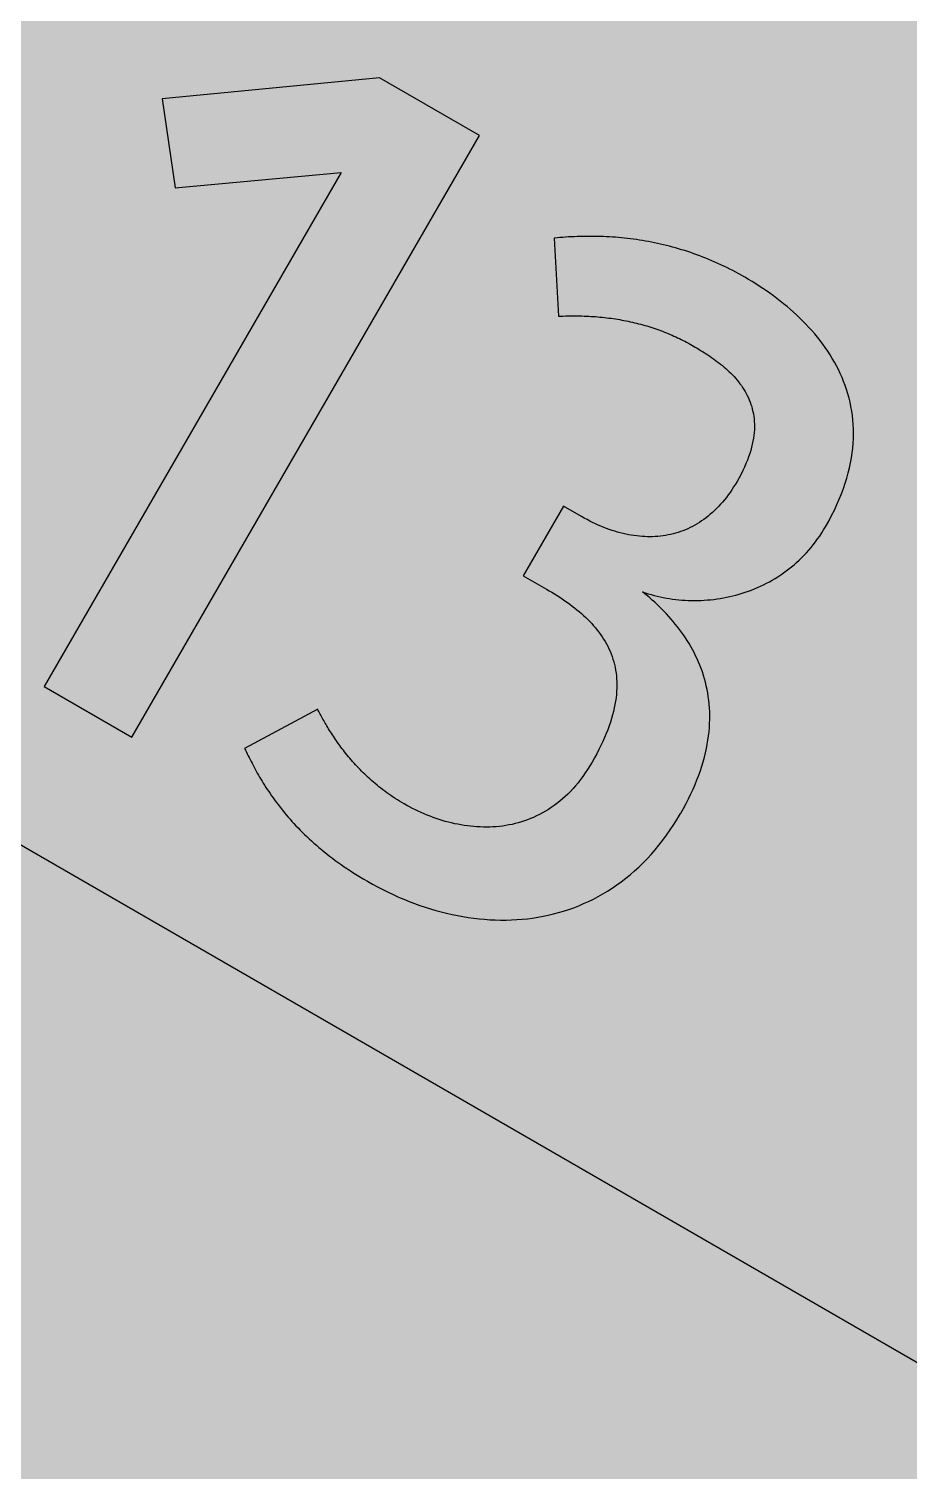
# Model space of a CAD drawing. Header units: millimetres. Extents: x 0 to 297, y 0 to 261.
# Drawn here: x 116.7 to 163.6, y 76.9 to 153.8 of the extents above; entities that cross this region are included whole.
import ezdxf

# ---------------------------------------------------------------- set-up
doc = ezdxf.new("R2010")
doc.units = ezdxf.units.MM

msp = doc.modelspace()

# ---------------------------------------------------------------- hatches: boundary and pattern name
for color, points in [(254, [(14.1633, 0.0526), (13.9878, 0.0533), (13.8125, 0.0559), (13.6373, 0.061), (13.462, 0.0686), (13.2893, 0.0787), (13.114, 0.0914), (12.9413, 0.1041), (12.7686, 0.1194), (12.5959, 0.1397), (12.4231, 0.16), (12.2504, 0.1803), (12.0777, 0.2057), (11.9075, 0.2337), (11.7373, 0.2616), (11.5672, 0.2921), (11.397, 0.3251), (11.2268, 0.3607), (11.0592, 0.3962), (10.8915, 0.4369), (10.7239, 0.4775), (10.5562, 0.5207), (10.3886, 0.5664), (10.2235, 0.6121), (10.0584, 0.6604), (9.8933, 0.7137), (9.7307, 0.7645), (9.5682, 0.8204), (9.4056, 0.8788), (9.2431, 0.9373), (9.083, 0.9982), (8.923, 1.0617), (8.763, 1.1252), (8.6055, 1.1938), (8.4455, 1.2624), (8.2906, 1.331), (8.1331, 1.4046), (7.9781, 1.4783), (7.8232, 1.5545), (7.6708, 1.6332), (7.5184, 1.7145), (7.366, 1.7958), (7.2161, 1.8796), (7.0663, 1.966), (6.919, 2.0549), (6.7716, 2.1438), (6.6243, 2.2352), (6.4795, 2.3266), (6.3348, 2.4232), (6.19, 2.5197), (6.0477, 2.6187), (5.908, 2.7178), (5.7683, 2.8219), (5.6286, 2.9261), (5.4915, 3.0302), (5.3543, 3.1394), (5.2197, 3.2487), (5.0851, 3.3579), (4.953, 3.4722), (4.8209, 3.5865), (4.6914, 3.7033), (4.5644, 3.8202), (4.4348, 3.9395), (4.3104, 4.0615), (4.1859, 4.1859), (4.0615, 4.3104), (3.9395, 4.4374), (3.8202, 4.5644), (3.7033, 4.6914), (3.5865, 4.8235), (3.4722, 4.953), (3.3579, 5.0876), (3.2487, 5.2197), (3.1369, 5.3543), (3.0302, 5.4915), (2.9235, 5.6286), (2.8194, 5.7683), (2.7178, 5.908), (2.6187, 6.0503), (2.5197, 6.19), (2.4232, 6.3348), (2.3266, 6.4795), (2.2352, 6.6243), (2.1438, 6.7716), (2.0523, 6.919), (1.966, 7.0663), (1.8796, 7.2161), (1.7958, 7.366), (1.7145, 7.5184), (1.6332, 7.6708), (1.5545, 7.8232), (1.4783, 7.9781), (1.4046, 8.1331), (1.331, 8.2906), (1.2598, 8.4455), (1.1913, 8.6055), (1.1252, 8.763), (1.0592, 8.923), (0.9982, 9.083), (0.9373, 9.2431), (0.8763, 9.4056), (0.8204, 9.5682), (0.7645, 9.7307), (0.7112, 9.8933), (0.6604, 10.0584), (0.6121, 10.2235), (0.5639, 10.3911), (0.5207, 10.5562), (0.4775, 10.7239), (0.4343, 10.8915), (0.3962, 11.0592), (0.3607, 11.2268), (0.3251, 11.397), (0.2921, 11.5672), (0.2616, 11.7373), (0.2311, 11.9075), (0.2057, 12.0802), (0.1803, 12.2504), (0.1575, 12.4231), (0.1372, 12.5959), (0.1194, 12.7686), (0.1041, 12.9413), (0.0889, 13.114), (0.0787, 13.2893), (0.0686, 13.462), (0.061, 13.6373), (0.0559, 13.8125), (0.0508, 13.9878), (0.0508, 14.163), (0.0508, 14.2773), (0.0533, 14.3942), (0.0559, 14.511), (0.0584, 14.6253), (0.0635, 14.7422), (0.0686, 14.859), (0.0737, 14.9733), (0.0813, 15.0901), (0.0889, 15.2044), (0.0991, 15.3187), (0.1092, 15.4356), (0.1194, 15.5499), (0.1321, 15.6642), (0.1448, 15.7785), (0.1575, 15.8953), (0.1727, 16.0096), (0.188, 16.1239), (0.2032, 16.2382), (0.221, 16.35), (0.2413, 16.4643), (0.2591, 16.5786), (0.2794, 16.6929), (0.2997, 16.8046), (0.3226, 16.9189), (0.3454, 17.0307), (0.3708, 17.145), (0.3937, 17.2568), (0.4191, 17.3685), (0.447, 17.4803), (0.475, 17.592), (0.5029, 17.7038), (0.5334, 17.8156), (0.5613, 17.9273), (0.5944, 18.0365), (0.6248, 18.1483), (0.6579, 18.2575), (0.6934, 18.3693), (0.7264, 18.4785), (0.762, 18.5877), (0.8001, 18.6969), (0.8382, 18.8062), (0.8763, 18.9128), (0.9144, 19.0221), (0.955, 19.1313), (0.9957, 19.238), (1.0389, 19.3446), (1.0795, 19.4539), (1.1252, 19.5605), (1.1684, 19.6647), (1.2141, 19.7714), (1.2598, 19.878), (1.3081, 19.9822), (1.3564, 20.0889), (1.4046, 20.193), (1.4554, 20.2971), (1.5062, 20.4013), (1.557, 20.5054), (1.6104, 20.607), (1.6637, 20.7112), (1.717, 20.8128), (1.7729, 20.9144), (1.8263, 21.016), (1.8847, 21.1176), (1.9406, 21.2192), (136.2523, 253.8501), (136.3091, 253.9492), (136.3675, 254.0483), (136.4285, 254.1473), (136.4894, 254.2464), (136.5504, 254.3454), (136.6139, 254.442), (136.6774, 254.5385), (136.7409, 254.635), (136.8044, 254.7315), (136.8704, 254.8255), (136.9365, 254.922), (137.0025, 255.016), (137.0711, 255.11), (137.1397, 255.2014), (137.2083, 255.2954), (137.2794, 255.3868), (137.3505, 255.4783), (137.4216, 255.5672), (137.4927, 255.6586), (137.5664, 255.7475), (137.6401, 255.8364), (137.7137, 255.9253), (137.7874, 256.0117), (137.8636, 256.098), (137.9398, 256.1844), (138.016, 256.2708), (138.0947, 256.3546), (138.1735, 256.4409), (138.2522, 256.5222), (138.3309, 256.606), (138.4122, 256.6899), (138.4935, 256.7711), (138.5748, 256.8524), (138.6586, 256.9312), (138.7399, 257.0124), (138.8237, 257.0912), (138.9075, 257.1699), (138.9939, 257.2461), (139.0802, 257.3249), (139.1641, 257.4011), (139.253, 257.4747), (139.3393, 257.5509), (139.4282, 257.6246), (139.5171, 257.6982), (139.606, 257.7719), (139.6949, 257.843), (139.7864, 257.9141), (139.8778, 257.9853), (139.9692, 258.0564), (140.0607, 258.125), (140.1547, 258.1935), (140.2486, 258.2596), (140.3426, 258.3282), (140.4366, 258.3942), (140.5331, 258.4602), (140.6296, 258.5237), (140.7262, 258.5872), (140.8227, 258.6507), (140.9192, 258.7142), (141.0183, 258.7752), (141.1173, 258.8362), (141.2164, 258.8946), (141.3154, 258.9555), (141.4145, 259.014), (141.5161, 259.0698), (141.6177, 259.1283), (141.7193, 259.1841), (141.8209, 259.2375), (141.9225, 259.2934), (142.0266, 259.3467), (142.1308, 259.3975), (142.2324, 259.4508), (142.3365, 259.5016), (142.4407, 259.5499), (142.5473, 259.6007), (142.6515, 259.6464), (142.7556, 259.6947), (142.8623, 259.7404), (142.969, 259.7861), (143.0757, 259.8318), (143.1823, 259.875), (143.289, 259.9182), (143.3957, 259.9588), (143.5049, 259.9995), (143.6116, 260.0401), (143.7208, 260.0808), (143.83, 260.1189), (143.9393, 260.1544), (144.0485, 260.1925), (144.1577, 260.2281), (144.2669, 260.2636), (144.3761, 260.2967), (144.4879, 260.3297), (144.5971, 260.3627), (144.7089, 260.3932), (144.8206, 260.4237), (144.9299, 260.4516), (145.0416, 260.4821), (145.1534, 260.5075), (145.2651, 260.5354), (145.3794, 260.5608), (145.4912, 260.5862), (145.603, 260.6091), (145.7173, 260.6319), (145.829, 260.6548), (145.9433, 260.6751), (146.0551, 260.6954), (146.1694, 260.7158), (146.2837, 260.7335), (146.398, 260.7513), (146.5123, 260.7666), (146.6266, 260.7818), (146.7409, 260.797), (146.8552, 260.8123), (146.9695, 260.825), (147.0838, 260.8351), (147.2006, 260.8478), (147.3149, 260.858), (147.4292, 260.8656), (147.5461, 260.8732), (147.6604, 260.8809), (147.7772, 260.8859), (147.8915, 260.8936), (148.0083, 260.8961), (148.1226, 260.9012), (148.2395, 260.9037), (148.3563, 260.9037), (148.4706, 260.9037), (148.5875, 260.9037), (148.7043, 260.9037), (148.8186, 260.9012), (148.9354, 260.8961), (149.0523, 260.8936), (149.1666, 260.8859), (149.2834, 260.8809), (149.3977, 260.8732), (149.512, 260.8656), (149.6289, 260.858), (149.7432, 260.8478), (149.8575, 260.8351), (149.9743, 260.825), (150.0886, 260.8123), (150.2029, 260.797), (150.3172, 260.7818), (150.4315, 260.7666), (150.5458, 260.7513), (150.6601, 260.7335), (150.7744, 260.7158), (150.8862, 260.6954), (151.0005, 260.6751), (151.1148, 260.6548), (151.2265, 260.6319), (151.3408, 260.6091), (151.4526, 260.5862), (151.5643, 260.5608), (151.6761, 260.5354), (151.7879, 260.5075), (151.8996, 260.4821), (152.0114, 260.4516), (152.1231, 260.4237), (152.2349, 260.3932), (152.3467, 260.3627), (152.4559, 260.3297), (152.5676, 260.2967), (152.6769, 260.2636), (152.7861, 260.2281), (152.8953, 260.1925), (153.0045, 260.1544), (153.1137, 260.1189), (153.223, 260.0808), (153.3296, 260.0401), (153.4389, 259.9995), (153.5455, 259.9588), (153.6548, 259.9182), (153.7614, 259.875), (153.8681, 259.8318), (153.9748, 259.7861), (154.0789, 259.7404), (154.1856, 259.6947), (154.2923, 259.6464), (154.3964, 259.6007), (154.5006, 259.5499), (154.6047, 259.5016), (154.7089, 259.4508), (154.813, 259.3975), (154.9171, 259.3467), (155.0187, 259.2934), (155.1203, 259.2375), (155.2245, 259.1841), (155.3261, 259.1283), (155.4251, 259.0698), (155.5267, 259.014), (155.6283, 258.9555), (155.7274, 258.8946), (155.8265, 258.8362), (155.9255, 258.7752), (156.022, 258.7142), (156.1211, 258.6507), (156.2176, 258.5872), (156.3141, 258.5237), (156.4107, 258.4602), (156.5046, 258.3942), (156.6012, 258.3282), (156.6951, 258.2596), (156.7866, 258.1935), (156.8806, 258.125), (156.972, 258.0564), (157.066, 257.9853), (157.1574, 257.9141), (157.2463, 257.843), (157.3378, 257.7719), (157.4267, 257.6982), (157.5156, 257.6246), (157.6019, 257.5509), (157.6908, 257.4747), (157.7772, 257.4011), (157.8635, 257.3249), (157.9499, 257.2461), (158.0337, 257.1699), (158.1201, 257.0912), (158.2039, 257.0124), (158.2852, 256.9312), (158.369, 256.8524), (158.4503, 256.7711), (158.5316, 256.6899), (158.6103, 256.606), (158.6916, 256.5222), (158.7703, 256.4409), (158.8491, 256.3546), (158.9253, 256.2708), (159.004, 256.1844), (159.0802, 256.098), (159.1539, 256.0117), (159.2301, 255.9253), (159.3037, 255.8364), (159.3774, 255.7475), (159.451, 255.6586), (159.5222, 255.5672), (159.5933, 255.4783), (159.6644, 255.3868), (159.7355, 255.2954), (159.8041, 255.2014), (159.8727, 255.11), (159.9387, 255.016), (160.0073, 254.922), (160.0733, 254.8255), (160.1368, 254.7315), (160.2029, 254.635), (160.2664, 254.5385), (160.3299, 254.442), (160.3908, 254.3454), (160.4543, 254.2464), (160.5153, 254.1473), (160.5737, 254.0483), (160.6347, 253.9492), (160.6906, 253.8476), (295.0023, 21.2192), (295.0591, 21.1176), (295.115, 21.016), (295.1709, 20.9144), (295.2267, 20.8128), (295.2801, 20.7112), (295.3334, 20.607), (295.3868, 20.5054), (295.4376, 20.4013), (295.4884, 20.2971), (295.5392, 20.193), (295.5874, 20.0889), (295.6357, 19.9822), (295.6814, 19.878), (295.7297, 19.7714), (295.7754, 19.6647), (295.8186, 19.5605), (295.8617, 19.4539), (295.9049, 19.3446), (295.9481, 19.238), (295.9887, 19.1313), (296.0294, 19.0221), (296.0675, 18.9128), (296.1056, 18.8062), (296.1437, 18.6969), (296.1792, 18.5877), (296.2148, 18.4785), (296.2504, 18.3693), (296.2834, 18.2575), (296.3164, 18.1483), (296.3494, 18.0365), (296.3799, 17.9273), (296.4104, 17.8156), (296.4409, 17.7038), (296.4688, 17.592), (296.4967, 17.4803), (296.5221, 17.3685), (296.5475, 17.2568), (296.5729, 17.145), (296.5958, 17.0307), (296.6212, 16.9189), (296.6415, 16.8046), (296.6644, 16.6929), (296.6822, 16.5786), (296.7025, 16.4643), (296.7203, 16.35), (296.738, 16.2382), (296.7558, 16.1239), (296.7711, 16.0096), (296.7838, 15.8953), (296.799, 15.7785), (296.8117, 15.6642), (296.8244, 15.5499), (296.8346, 15.4356), (296.8447, 15.3187), (296.8523, 15.2044), (296.86, 15.0901), (296.8676, 14.9733), (296.8752, 14.859), (296.8803, 14.7422), (296.8828, 14.6253), (296.8879, 14.511), (296.8904, 14.3942), (296.8904, 14.2773), (296.8904, 14.163), (296.8904, 13.9878), (296.8879, 13.8125), (296.8828, 13.6373), (296.8752, 13.462), (296.865, 13.2893), (296.8523, 13.114), (296.8396, 12.9413), (296.8219, 12.7686), (296.8041, 12.5959), (296.7838, 12.4231), (296.7609, 12.2504), (296.738, 12.0802), (296.7101, 11.9075), (296.6822, 11.7373), (296.6517, 11.5672), (296.6187, 11.397), (296.5831, 11.2268), (296.545, 11.0592), (296.5069, 10.8915), (296.4663, 10.7239), (296.4231, 10.5562), (296.3774, 10.3911), (296.3316, 10.2235), (296.2808, 10.0584), (296.23, 9.8933), (296.1767, 9.7307), (296.1234, 9.5682), (296.0649, 9.4056), (296.0065, 9.2431), (295.9456, 9.083), (295.8821, 8.923), (295.8186, 8.763), (295.75, 8.6055), (295.6814, 8.4455), (295.6103, 8.2906), (295.5392, 8.1331), (295.463, 7.9781), (295.3868, 7.8232), (295.3106, 7.6708), (295.2293, 7.5184), (295.148, 7.366), (295.0642, 7.2161), (294.9778, 7.0663), (294.8889, 6.919), (294.8, 6.7716), (294.7086, 6.6243), (294.6146, 6.4795), (294.5206, 6.3348), (294.4241, 6.19), (294.325, 6.0503), (294.226, 5.908), (294.1218, 5.7683), (294.0177, 5.6286), (293.9136, 5.4915), (293.8043, 5.3543), (293.6951, 5.2197), (293.5859, 5.0876), (293.4716, 4.953), (293.3573, 4.8235), (293.2405, 4.6914), (293.1236, 4.5644), (293.0042, 4.4374), (292.8823, 4.3104), (292.7579, 4.1859), (292.6334, 4.0615), (292.5089, 3.9395), (292.3794, 3.8202), (292.2524, 3.7033), (292.1203, 3.5865), (291.9908, 3.4722), (291.8562, 3.3579), (291.7241, 3.2487), (291.5895, 3.1394), (291.4523, 3.0302), (291.3151, 2.9261), (291.1754, 2.8219), (291.0357, 2.7178), (290.8935, 2.6187), (290.7513, 2.5197), (290.609, 2.4232), (290.4642, 2.3266), (290.3195, 2.2352), (290.1721, 2.1438), (290.0248, 2.0549), (289.8775, 1.966), (289.7276, 1.8796), (289.5778, 1.7958), (289.4254, 1.7145), (289.273, 1.6332), (289.118, 1.5545), (288.9656, 1.4783), (288.8107, 1.4046), (288.6532, 1.331), (288.4957, 1.2624), (288.3383, 1.1938), (288.1808, 1.1252), (288.0208, 1.0617), (287.8607, 0.9982), (287.7007, 0.9373), (287.5382, 0.8788), (287.3756, 0.8204), (287.213, 0.7645), (287.0479, 0.7137), (286.8854, 0.6604), (286.7203, 0.6121), (286.5526, 0.5664), (286.3875, 0.5207), (286.2199, 0.4775), (286.0523, 0.4369), (285.8846, 0.3962), (285.7144, 0.3607), (285.5468, 0.3251), (285.3766, 0.2921), (285.2064, 0.2616), (285.0363, 0.2337), (284.8635, 0.2057), (284.6934, 0.1803), (284.5206, 0.16), (284.3479, 0.1397), (284.1752, 0.1194), (284.0025, 0.1041), (283.8272, 0.0914), (283.6545, 0.0787), (283.4792, 0.0686), (283.3065, 0.061), (283.1313, 0.0559), (282.956, 0.0533), (282.7807, 0.0508)]), (59, [(117.53, 118.7362), (122.2043, 116.0378), (140.7252, 148.1159), (135.4088, 151.1847), (123.8194, 150.0547), (124.5073, 145.3198), (133.3528, 146.141)]), (59, [(151.4531, 111.9823), (151.5999, 112.2451), (151.7396, 112.5042), (151.8717, 112.7633), (151.9961, 113.0173), (152.113, 113.2713), (152.2222, 113.5202), (152.3213, 113.7691), (152.4152, 114.0155), (152.5016, 114.2568), (152.5803, 114.4981), (152.6515, 114.7343), (152.7175, 114.9706), (152.7734, 115.2042), (152.8242, 115.4328), (152.8699, 115.6614), (152.908, 115.8875), (152.9385, 116.111), (152.9639, 116.3295), (152.9817, 116.5479), (152.9944, 116.7638), (153.002, 116.9772), (153.002, 117.1854), (152.9994, 117.3937), (152.9893, 117.5995), (152.9715, 117.8027), (152.9512, 118.0033), (152.9258, 118.2014), (152.8953, 118.397), (152.8572, 118.5901), (152.8166, 118.7806), (152.7708, 118.9685), (152.72, 119.1539), (152.6667, 119.3368), (152.6083, 119.5172), (152.5448, 119.695), (152.4762, 119.8702), (152.4051, 120.0429), (152.3289, 120.2157), (152.2501, 120.3833), (152.1689, 120.5484), (152.0825, 120.711), (151.9911, 120.8735), (151.8996, 121.031), (151.8031, 121.1859), (151.704, 121.3409), (151.6024, 121.4907), (151.4983, 121.6406), (151.3916, 121.7854), (151.2799, 121.9302), (151.1681, 122.0699), (151.0538, 122.2096), (150.937, 122.3467), (150.8176, 122.4788), (150.6982, 122.6109), (150.5763, 122.7404), (150.4518, 122.8674), (150.3248, 122.9919), (150.1978, 123.1113), (150.0683, 123.2306), (149.9387, 123.3475), (149.8092, 123.4618), (149.6771, 123.5735), (149.545, 123.6828), (149.4104, 123.792), (149.5654, 123.7386), (149.7228, 123.6878), (149.8803, 123.6396), (150.0403, 123.5964), (150.2004, 123.5558), (150.3629, 123.5202), (150.5255, 123.4846), (150.6906, 123.4542), (150.8557, 123.4262), (151.0208, 123.4008), (151.1884, 123.3805), (151.3535, 123.3627), (151.5237, 123.3475), (151.6913, 123.3373), (151.859, 123.3297), (152.0292, 123.3246), (152.1993, 123.3221), (152.3695, 123.3246), (152.5397, 123.3297), (152.7099, 123.3399), (152.8801, 123.3526), (153.0502, 123.3678), (153.2204, 123.3856), (153.3906, 123.4084), (153.5608, 123.4338), (153.7284, 123.4643), (153.8986, 123.4973), (154.0662, 123.5329), (154.2339, 123.571), (154.4015, 123.6142), (154.5692, 123.6624), (154.7343, 123.7132), (154.8994, 123.7666), (155.0645, 123.8225), (155.227, 123.8834), (155.387, 123.9495), (155.5496, 124.018), (155.7096, 124.0892), (155.8671, 124.1628), (156.0246, 124.2441), (156.1795, 124.3254), (156.3319, 124.4117), (156.4843, 124.5006), (156.6342, 124.5946), (156.784, 124.6937), (156.9314, 124.7927), (157.0761, 124.8994), (157.2184, 125.0061), (157.3581, 125.1179), (157.4978, 125.2347), (157.6349, 125.3541), (157.7696, 125.4785), (157.9016, 125.6055), (158.0312, 125.7351), (158.1556, 125.8722), (158.2801, 126.0094), (158.402, 126.1516), (158.5214, 126.299), (158.6382, 126.4488), (158.75, 126.6038), (158.8618, 126.7612), (158.9684, 126.9238), (159.0726, 127.0889), (159.1742, 127.2591), (159.3418, 127.5588), (159.4993, 127.856), (159.6441, 128.1481), (159.7812, 128.4402), (159.9057, 128.7272), (160.02, 129.0142), (160.1267, 129.2962), (160.2207, 129.5756), (160.307, 129.8524), (160.3832, 130.1267), (160.4493, 130.396), (160.5051, 130.6652), (160.5534, 130.9294), (160.5915, 131.1935), (160.622, 131.4526), (160.6448, 131.7092), (160.6575, 131.9632), (160.6626, 132.2146), (160.6601, 132.461), (160.6474, 132.7074), (160.6296, 132.9487), (160.6042, 133.1874), (160.5686, 133.4237), (160.528, 133.6573), (160.4797, 133.8885), (160.4264, 134.1171), (160.3629, 134.3406), (160.2943, 134.5641), (160.2207, 134.7826), (160.1394, 134.9985), (160.053, 135.2118), (159.959, 135.4201), (159.86, 135.6284), (159.7558, 135.8316), (159.6466, 136.0322), (159.5323, 136.2304), (159.4129, 136.4259), (159.2885, 136.619), (159.1589, 136.8069), (159.0243, 136.9949), (158.8846, 137.1778), (158.7424, 137.3581), (158.5951, 137.5359), (158.4452, 137.7086), (158.2903, 137.8814), (158.1328, 138.049), (157.9728, 138.2141), (157.8077, 138.3767), (157.64, 138.5341), (157.4698, 138.6916), (157.2971, 138.844), (157.1219, 138.9939), (156.9415, 139.1412), (156.7637, 139.286), (156.5808, 139.4257), (156.3954, 139.5654), (156.21, 139.7), (156.022, 139.8295), (155.8341, 139.9591), (155.6436, 140.0835), (155.4531, 140.208), (155.26, 140.3274), (155.0695, 140.4417), (154.874, 140.556), (154.7165, 140.6474), (154.5565, 140.7363), (154.3964, 140.8227), (154.239, 140.9065), (154.0789, 140.9878), (153.9189, 141.0665), (153.7589, 141.1453), (153.5989, 141.2215), (153.4363, 141.2951), (153.2763, 141.3662), (153.1163, 141.4348), (152.9563, 141.5034), (152.7962, 141.5694), (152.6337, 141.6329), (152.4737, 141.6939), (152.3111, 141.7523), (152.1511, 141.8107), (151.9911, 141.8666), (151.8285, 141.92), (151.6685, 141.9733), (151.5059, 142.0216), (151.3459, 142.0698), (151.1859, 142.1155), (151.0233, 142.1613), (150.8633, 142.2044), (150.7007, 142.2451), (150.5407, 142.2832), (150.3807, 142.3213), (150.2181, 142.3568), (150.0581, 142.3899), (149.8981, 142.4229), (149.7381, 142.4534), (149.5781, 142.4813), (149.418, 142.5092), (149.2555, 142.5346), (149.0955, 142.5575), (148.9354, 142.5804), (148.778, 142.6007), (148.6179, 142.621), (148.4579, 142.6388), (148.2979, 142.654), (148.1404, 142.6693), (147.9804, 142.682), (147.8229, 142.6921), (147.6629, 142.7023), (147.5054, 142.7124), (147.3479, 142.7201), (147.1905, 142.7251), (147.033, 142.7302), (146.8755, 142.7328), (146.718, 142.7328), (146.5631, 142.7328), (146.4056, 142.7328), (146.2507, 142.7302), (146.0957, 142.7277), (145.9408, 142.7226), (145.7858, 142.715), (145.6309, 142.7074), (145.476, 142.6997), (145.321, 142.6896), (145.1686, 142.6769), (145.0162, 142.6642), (144.8638, 142.6515), (144.7114, 142.6362), (144.9366, 138.4752), (145.0619, 138.4808), (145.1889, 138.4859), (145.3134, 138.491), (145.4404, 138.4935), (145.5649, 138.496), (145.6893, 138.496), (145.8138, 138.496), (145.9382, 138.496), (146.0627, 138.4935), (146.1846, 138.491), (146.3065, 138.4884), (146.4285, 138.4833), (146.5504, 138.4783), (146.6723, 138.4706), (146.7942, 138.463), (146.9136, 138.4554), (147.033, 138.4452), (147.1524, 138.4351), (147.2717, 138.4224), (147.3886, 138.4097), (147.508, 138.397), (147.6248, 138.3817), (147.7416, 138.3665), (147.8585, 138.3513), (147.9728, 138.3335), (148.0896, 138.3157), (148.2039, 138.2954), (148.3182, 138.2751), (148.4325, 138.2547), (148.5443, 138.2319), (148.6586, 138.209), (148.7703, 138.1836), (148.8821, 138.1608), (148.9939, 138.1328), (149.1031, 138.1074), (149.2123, 138.0795), (149.3241, 138.0515), (149.4307, 138.0211), (149.54, 137.9906), (149.6466, 137.9576), (149.7559, 137.9271), (149.8625, 137.8941), (149.9667, 137.8585), (150.0734, 137.8229), (150.1775, 137.7874), (150.2816, 137.7518), (150.3858, 137.7137), (150.4874, 137.6731), (150.5915, 137.635), (150.6931, 137.5943), (150.7947, 137.5512), (150.8938, 137.5105), (150.9928, 137.4673), (151.0944, 137.4216), (151.191, 137.3784), (151.29, 137.3327), (151.3865, 137.2845), (151.4831, 137.2362), (151.5796, 137.1879), (151.6761, 137.1397), (151.7701, 137.0889), (151.8641, 137.0381), (151.958, 136.9847), (152.0495, 136.9339), (152.1409, 136.8806), (152.2324, 136.8273), (152.3263, 136.7714), (152.4203, 136.7155), (152.5168, 136.6571), (152.6134, 136.5987), (152.7099, 136.5377), (152.8064, 136.4742), (152.9029, 136.4107), (152.9994, 136.3472), (153.0985, 136.2786), (153.195, 136.2126), (153.2915, 136.1415), (153.3881, 136.0703), (153.4846, 135.9967), (153.5811, 135.923), (153.6751, 135.8468), (153.7691, 135.7681), (153.8605, 135.6868), (153.9519, 135.6055), (154.0408, 135.5217), (154.1297, 135.4379), (154.2161, 135.349), (154.2999, 135.2601), (154.3812, 135.1686), (154.4625, 135.0747), (154.5387, 134.9781), (154.6149, 134.8816), (154.6885, 134.78), (154.7571, 134.6784), (154.8257, 134.5743), (154.8892, 134.4676), (154.9502, 134.3584), (155.006, 134.2492), (155.0619, 134.1349), (155.1102, 134.018), (155.1584, 133.9012), (155.2016, 133.7793), (155.2397, 133.6573), (155.2727, 133.5303), (155.3032, 133.4033), (155.3286, 133.2713), (155.3489, 133.1392), (155.3667, 133.002), (155.3769, 132.8649), (155.3845, 132.7226), (155.3845, 132.5778), (155.3794, 132.4305), (155.3693, 132.2807), (155.354, 132.1283), (155.3337, 131.9733), (155.3058, 131.8158), (155.2727, 131.6533), (155.2321, 131.4907), (155.1864, 131.3231), (155.133, 131.1529), (155.0746, 130.9776), (155.0086, 130.8024), (154.9349, 130.622), (154.8536, 130.4392), (154.7673, 130.2537), (154.6708, 130.0632), (154.5692, 129.8702), (154.4599, 129.6746), (154.3685, 129.5222), (154.2771, 129.3749), (154.1831, 129.2301), (154.0866, 129.0904), (153.99, 128.9533), (153.8884, 128.8237), (153.7894, 128.6967), (153.6852, 128.5723), (153.5811, 128.4529), (153.4744, 128.3386), (153.3677, 128.2268), (153.256, 128.1201), (153.1468, 128.0185), (153.0325, 127.9195), (152.9207, 127.8255), (152.8039, 127.7341), (152.687, 127.6477), (152.5702, 127.5639), (152.4483, 127.4851), (152.3289, 127.4115), (152.207, 127.3404), (152.0825, 127.2743), (151.958, 127.2108), (151.831, 127.1524), (151.704, 127.0965), (151.577, 127.0457), (151.4475, 126.9975), (151.3154, 126.9543), (151.1859, 126.9136), (151.0513, 126.8781), (150.9192, 126.8451), (150.7846, 126.8171), (150.6499, 126.7917), (150.5128, 126.7714), (150.3756, 126.7536), (150.2385, 126.7409), (150.0988, 126.7308), (149.9591, 126.7231), (149.8194, 126.7206), (149.6771, 126.7231), (149.5374, 126.7282), (149.3952, 126.7358), (149.2504, 126.7485), (149.1082, 126.7638), (148.9634, 126.7816), (148.8186, 126.8044), (148.6738, 126.8298), (148.529, 126.8603), (148.3843, 126.8933), (148.2369, 126.9314), (148.0896, 126.9721), (147.9423, 127.0152), (147.7975, 127.061), (147.6502, 127.1118), (147.5003, 127.1651), (147.353, 127.2235), (147.2057, 127.2845), (147.0584, 127.348), (146.9085, 127.4166), (146.7612, 127.4851), (146.6113, 127.5613), (146.464, 127.6375), (146.3167, 127.7188), (146.1668, 127.8026), (145.2051, 128.3589), (143.0623, 124.6477), (144.2999, 123.9326), (144.4447, 123.8453), (144.587, 123.7615), (144.7292, 123.6726), (144.8714, 123.5862), (145.0086, 123.4948), (145.1458, 123.4059), (145.2804, 123.3119), (145.415, 123.2205), (145.5445, 123.124), (145.6741, 123.03), (145.7985, 122.9309), (145.923, 122.8319), (146.0449, 122.7328), (146.1618, 122.6287), (146.2786, 122.5271), (146.3904, 122.4204), (146.5021, 122.3137), (146.6088, 122.2045), (146.7129, 122.0953), (146.8145, 121.9835), (146.9111, 121.8692), (147.005, 121.7524), (147.0965, 121.6355), (147.1854, 121.5161), (147.2692, 121.3942), (147.3479, 121.2698), (147.4241, 121.1428), (147.4978, 121.0158), (147.5638, 120.8862), (147.6299, 120.7541), (147.6883, 120.6195), (147.7442, 120.4824), (147.7975, 120.3452), (147.8432, 120.203), (147.8864, 120.0607), (147.9245, 119.9134), (147.9575, 119.7661), (147.9855, 119.6162), (148.0083, 119.4613), (148.0287, 119.3063), (148.0414, 119.1489), (148.049, 118.9863), (148.0515, 118.8237), (148.049, 118.6561), (148.0414, 118.4885), (148.0287, 118.3157), (148.0083, 118.1405), (147.9855, 117.9627), (147.9525, 117.7823), (147.9169, 117.5995), (147.8737, 117.414), (147.8255, 117.2235), (147.7721, 117.033), (147.7086, 116.8375), (147.6426, 116.6393), (147.5689, 116.4361), (147.4876, 116.2329), (147.4013, 116.0247), (147.3073, 115.8138), (147.2057, 115.5979), (147.099, 115.382), (146.9822, 115.1585), (146.8603, 114.935), (146.7333, 114.7064), (146.6139, 114.5083), (146.4945, 114.3152), (146.37, 114.1324), (146.243, 113.952), (146.116, 113.7793), (145.984, 113.6142), (145.8519, 113.4542), (145.7147, 113.3018), (145.5776, 113.1545), (145.4379, 113.0122), (145.2956, 112.8776), (145.1508, 112.7481), (145.0061, 112.6236), (144.8562, 112.5068), (144.7063, 112.395), (144.5565, 112.2883), (144.4015, 112.1893), (144.2491, 112.0953), (144.0917, 112.0038), (143.9342, 111.92), (143.7742, 111.8413), (143.6141, 111.7676), (143.4541, 111.699), (143.2916, 111.6381), (143.1265, 111.5797), (142.9614, 111.5263), (142.7963, 111.4781), (142.6312, 111.4349), (142.4635, 111.3942), (142.2959, 111.3612), (142.1282, 111.3307), (141.9581, 111.3053), (141.7904, 111.285), (141.6202, 111.2698), (141.4501, 111.2596), (141.2799, 111.252), (141.1097, 111.2469), (140.937, 111.2495), (140.7668, 111.2545), (140.5966, 111.2622), (140.4264, 111.2749), (140.2563, 111.2926), (140.0861, 111.313), (139.9159, 111.3358), (139.7483, 111.3638), (139.5781, 111.3968), (139.4104, 111.4298), (139.2428, 111.4679), (139.0777, 111.5111), (138.9101, 111.5543), (138.745, 111.6025), (138.5824, 111.6533), (138.4173, 111.7092), (138.2573, 111.7651), (138.0947, 111.826), (137.9347, 111.8895), (137.7772, 111.9556), (137.6197, 112.0242), (137.4648, 112.0953), (137.3124, 112.1689), (137.16, 112.2451), (137.0076, 112.3239), (136.8603, 112.4026), (136.713, 112.4864), (136.591, 112.5576), (136.4717, 112.6312), (136.3548, 112.7023), (136.238, 112.7785), (136.1237, 112.8522), (136.0119, 112.9284), (135.9002, 113.0046), (135.7909, 113.0833), (135.6843, 113.1621), (135.5801, 113.2408), (135.476, 113.3196), (135.3744, 113.4008), (135.2753, 113.4821), (135.1763, 113.5634), (135.0797, 113.6447), (134.9832, 113.7285), (134.8892, 113.8123), (134.7978, 113.8961), (134.7089, 113.98), (134.62, 114.0638), (134.5336, 114.1476), (134.4473, 114.2314), (134.3635, 114.3178), (134.2822, 114.4016), (134.2009, 114.488), (134.1222, 114.5743), (134.0434, 114.6581), (133.9672, 114.7445), (133.8936, 114.8309), (133.8199, 114.9147), (133.7488, 115.001), (133.6777, 115.0874), (133.6091, 115.1712), (133.5405, 115.2576), (133.4745, 115.3414), (133.411, 115.4252), (133.3475, 115.5116), (133.2865, 115.5954), (133.2255, 115.6767), (133.1646, 115.7605), (133.1087, 115.8443), (133.0503, 115.9256), (132.9969, 116.0069), (132.9411, 116.0882), (132.8877, 116.1694), (132.8369, 116.2482), (132.7861, 116.3269), (132.7379, 116.4057), (132.6896, 116.4819), (132.6439, 116.5606), (132.5982, 116.6368), (132.5524, 116.7105), (132.5093, 116.7841), (132.4686, 116.8578), (132.428, 116.9289), (132.3873, 117), (132.3492, 117.0711), (132.3111, 117.1397), (132.2756, 117.2083), (132.24, 117.2743), (132.2045, 117.3404), (132.1714, 117.4039), (132.1384, 117.4674), (132.1079, 117.5283), (128.2139, 115.4398), (128.2573, 115.3439), (128.3056, 115.2474), (128.3538, 115.1484), (128.4021, 115.0518), (128.4503, 114.9528), (128.5011, 114.8512), (128.5545, 114.7496), (128.6078, 114.648), (128.6612, 114.5464), (128.717, 114.4422), (128.7729, 114.3381), (128.8313, 114.2314), (128.8898, 114.1273), (128.9507, 114.0206), (129.0142, 113.9139), (129.0777, 113.8047), (129.1438, 113.698), (129.2098, 113.5888), (129.2784, 113.4796), (129.3495, 113.3678), (129.4206, 113.2586), (129.4943, 113.1468), (129.5705, 113.0351), (129.6467, 112.9233), (129.7254, 112.809), (129.8067, 112.6973), (129.8905, 112.583), (129.9743, 112.4712), (130.0632, 112.3569), (130.1521, 112.2426), (130.2436, 112.1283), (130.3376, 112.014), (130.4341, 111.8972), (130.5306, 111.7829), (130.6322, 111.666), (130.7338, 111.5517), (130.8405, 111.4349), (130.9472, 111.3206), (131.0589, 111.2037), (131.1707, 111.0894), (131.2875, 110.9726), (131.4044, 110.8558), (131.5263, 110.7415), (131.6482, 110.6246), (131.7752, 110.5103), (131.9047, 110.3935), (132.0368, 110.2792), (132.1714, 110.1623), (132.3086, 110.048), (132.4483, 109.9337), (132.5931, 109.8194), (132.7404, 109.7051), (132.8903, 109.5908), (133.0427, 109.4765), (133.2001, 109.3622), (133.3602, 109.2479), (133.5227, 109.1362), (133.6878, 109.0244), (133.858, 108.9127), (134.0307, 108.8009), (134.2085, 108.6891), (134.3889, 108.5799), (134.5717, 108.4682), (134.7597, 108.3589), (135.0289, 108.2065), (135.3033, 108.0567), (135.5776, 107.9144), (135.8544, 107.7773), (136.1338, 107.6477), (136.4132, 107.5207), (136.6952, 107.4014), (136.9771, 107.2871), (137.2616, 107.1804), (137.5461, 107.0762), (137.8306, 106.9797), (138.1176, 106.8908), (138.4046, 106.807), (138.6916, 106.7283), (138.9786, 106.6571), (139.2682, 106.5911), (139.5552, 106.5327), (139.8448, 106.4793), (140.1318, 106.4336), (140.4214, 106.393), (140.7109, 106.36), (140.9979, 106.3346), (141.285, 106.3142), (141.5745, 106.3015), (141.859, 106.2939), (142.146, 106.2939), (142.4305, 106.3015), (142.715, 106.3168), (142.9995, 106.3396), (143.2814, 106.3676), (143.5633, 106.4031), (143.8427, 106.4463), (144.1196, 106.4971), (144.3965, 106.553), (144.6733, 106.619), (144.9451, 106.6902), (145.2169, 106.7714), (145.4861, 106.8578), (145.7528, 106.9543), (146.0195, 107.0559), (146.2811, 107.1677), (146.5428, 107.2845), (146.7993, 107.4115), (147.0558, 107.5461), (147.3073, 107.6884), (147.5588, 107.8382), (147.8051, 107.9957), (148.049, 108.1634), (148.2903, 108.3386), (148.5265, 108.5215), (148.7602, 108.712), (148.9913, 108.9101), (149.2199, 109.1184), (149.4434, 109.3343), (149.6619, 109.5604), (149.8778, 109.794), (150.0886, 110.0379), (150.2969, 110.2868), (150.5001, 110.5484), (150.7007, 110.8151), (150.8938, 111.0945), (151.0843, 111.3815), (151.2697, 111.6762), (151.4526, 111.981)]), (59, [(50.8261, 35.3304), (99.6488, 119.8965), (246.1204, 35.3304)])]:
    msp.add_hatch(color=color).paths.add_polyline_path(points)

# ---------------------------------------------------------------- linework, layer by layer
at = {"color": 59}
for points in [[(117.53, 118.7362), (122.2043, 116.0378), (140.7252, 148.1159), (135.4088, 151.1847), (123.8194, 150.0547), (124.5073, 145.3198), (133.3528, 146.141), (117.53, 118.7362)], [(151.4531, 111.9823), (151.5999, 112.2451), (151.7396, 112.5042), (151.8717, 112.7633), (151.9961, 113.0173), (152.113, 113.2713), (152.2222, 113.5202), (152.3213, 113.7691), (152.4152, 114.0155), (152.5016, 114.2568), (152.5803, 114.4981), (152.6515, 114.7343), (152.7175, 114.9706), (152.7734, 115.2042), (152.8242, 115.4328), (152.8699, 115.6614), (152.908, 115.8875), (152.9385, 116.111), (152.9639, 116.3295), (152.9817, 116.5479), (152.9944, 116.7638), (153.002, 116.9772), (153.002, 117.1854), (152.9994, 117.3937), (152.9893, 117.5995), (152.9715, 117.8027), (152.9512, 118.0033), (152.9258, 118.2014), (152.8953, 118.397), (152.8572, 118.5901), (152.8166, 118.7806), (152.7708, 118.9685), (152.72, 119.1539), (152.6667, 119.3368), (152.6083, 119.5172), (152.5448, 119.695), (152.4762, 119.8702), (152.4051, 120.0429), (152.3289, 120.2157), (152.2501, 120.3833), (152.1689, 120.5484), (152.0825, 120.711), (151.9911, 120.8735), (151.8996, 121.031), (151.8031, 121.1859), (151.704, 121.3409), (151.6024, 121.4907), (151.4983, 121.6406), (151.3916, 121.7854), (151.2799, 121.9302), (151.1681, 122.0699), (151.0538, 122.2096), (150.937, 122.3467), (150.8176, 122.4788), (150.6982, 122.6109), (150.5763, 122.7404), (150.4518, 122.8674), (150.3248, 122.9919), (150.1978, 123.1113), (150.0683, 123.2306), (149.9387, 123.3475), (149.8092, 123.4618), (149.6771, 123.5735), (149.545, 123.6828), (149.4104, 123.792), (149.5654, 123.7386), (149.7228, 123.6878), (149.8803, 123.6396), (150.0403, 123.5964), (150.2004, 123.5558), (150.3629, 123.5202), (150.5255, 123.4846), (150.6906, 123.4542), (150.8557, 123.4262), (151.0208, 123.4008), (151.1884, 123.3805), (151.3535, 123.3627), (151.5237, 123.3475), (151.6913, 123.3373), (151.859, 123.3297), (152.0292, 123.3246), (152.1993, 123.3221), (152.3695, 123.3246), (152.5397, 123.3297), (152.7099, 123.3399), (152.8801, 123.3526), (153.0502, 123.3678), (153.2204, 123.3856), (153.3906, 123.4084), (153.5608, 123.4338), (153.7284, 123.4643), (153.8986, 123.4973), (154.0662, 123.5329), (154.2339, 123.571), (154.4015, 123.6142), (154.5692, 123.6624), (154.7343, 123.7132), (154.8994, 123.7666), (155.0645, 123.8225), (155.227, 123.8834), (155.387, 123.9495), (155.5496, 124.018), (155.7096, 124.0892), (155.8671, 124.1628), (156.0246, 124.2441), (156.1795, 124.3254), (156.3319, 124.4117), (156.4843, 124.5006), (156.6342, 124.5946), (156.784, 124.6937), (156.9314, 124.7927), (157.0761, 124.8994), (157.2184, 125.0061), (157.3581, 125.1179), (157.4978, 125.2347), (157.6349, 125.3541), (157.7696, 125.4785), (157.9016, 125.6055), (158.0312, 125.7351), (158.1556, 125.8722), (158.2801, 126.0094), (158.402, 126.1516), (158.5214, 126.299), (158.6382, 126.4488), (158.75, 126.6038), (158.8618, 126.7612), (158.9684, 126.9238), (159.0726, 127.0889), (159.1742, 127.2591), (159.3418, 127.5588), (159.4993, 127.856), (159.6441, 128.1481), (159.7812, 128.4402), (159.9057, 128.7272), (160.02, 129.0142), (160.1267, 129.2962), (160.2207, 129.5756), (160.307, 129.8524), (160.3832, 130.1267), (160.4493, 130.396), (160.5051, 130.6652), (160.5534, 130.9294), (160.5915, 131.1935), (160.622, 131.4526), (160.6448, 131.7092), (160.6575, 131.9632), (160.6626, 132.2146), (160.6601, 132.461), (160.6474, 132.7074), (160.6296, 132.9487), (160.6042, 133.1874), (160.5686, 133.4237), (160.528, 133.6573), (160.4797, 133.8885), (160.4264, 134.1171), (160.3629, 134.3406), (160.2943, 134.5641), (160.2207, 134.7826), (160.1394, 134.9985), (160.053, 135.2118), (159.959, 135.4201), (159.86, 135.6284), (159.7558, 135.8316), (159.6466, 136.0322), (159.5323, 136.2304), (159.4129, 136.4259), (159.2885, 136.619), (159.1589, 136.8069), (159.0243, 136.9949), (158.8846, 137.1778), (158.7424, 137.3581), (158.5951, 137.5359), (158.4452, 137.7086), (158.2903, 137.8814), (158.1328, 138.049), (157.9728, 138.2141), (157.8077, 138.3767), (157.64, 138.5341), (157.4698, 138.6916), (157.2971, 138.844), (157.1219, 138.9939), (156.9415, 139.1412), (156.7637, 139.286), (156.5808, 139.4257), (156.3954, 139.5654), (156.21, 139.7), (156.022, 139.8295), (155.8341, 139.9591), (155.6436, 140.0835), (155.4531, 140.208), (155.26, 140.3274), (155.0695, 140.4417), (154.874, 140.556), (154.7165, 140.6474), (154.5565, 140.7363), (154.3964, 140.8227), (154.239, 140.9065), (154.0789, 140.9878), (153.9189, 141.0665), (153.7589, 141.1453), (153.5989, 141.2215), (153.4363, 141.2951), (153.2763, 141.3662), (153.1163, 141.4348), (152.9563, 141.5034), (152.7962, 141.5694), (152.6337, 141.6329), (152.4737, 141.6939), (152.3111, 141.7523), (152.1511, 141.8107), (151.9911, 141.8666), (151.8285, 141.92), (151.6685, 141.9733), (151.5059, 142.0216), (151.3459, 142.0698), (151.1859, 142.1155), (151.0233, 142.1613), (150.8633, 142.2044), (150.7007, 142.2451), (150.5407, 142.2832), (150.3807, 142.3213), (150.2181, 142.3568), (150.0581, 142.3899), (149.8981, 142.4229), (149.7381, 142.4534), (149.5781, 142.4813), (149.418, 142.5092), (149.2555, 142.5346), (149.0955, 142.5575), (148.9354, 142.5804), (148.778, 142.6007), (148.6179, 142.621), (148.4579, 142.6388), (148.2979, 142.654), (148.1404, 142.6693), (147.9804, 142.682), (147.8229, 142.6921), (147.6629, 142.7023), (147.5054, 142.7124), (147.3479, 142.7201), (147.1905, 142.7251), (147.033, 142.7302), (146.8755, 142.7328), (146.718, 142.7328), (146.5631, 142.7328), (146.4056, 142.7328), (146.2507, 142.7302), (146.0957, 142.7277), (145.9408, 142.7226), (145.7858, 142.715), (145.6309, 142.7074), (145.476, 142.6997), (145.321, 142.6896), (145.1686, 142.6769), (145.0162, 142.6642), (144.8638, 142.6515), (144.7114, 142.6362), (144.9366, 138.4752), (145.0619, 138.4808), (145.1889, 138.4859), (145.3134, 138.491), (145.4404, 138.4935), (145.5649, 138.496), (145.6893, 138.496), (145.8138, 138.496), (145.9382, 138.496), (146.0627, 138.4935), (146.1846, 138.491), (146.3065, 138.4884), (146.4285, 138.4833), (146.5504, 138.4783), (146.6723, 138.4706), (146.7942, 138.463), (146.9136, 138.4554), (147.033, 138.4452), (147.1524, 138.4351), (147.2717, 138.4224), (147.3886, 138.4097), (147.508, 138.397), (147.6248, 138.3817), (147.7416, 138.3665), (147.8585, 138.3513), (147.9728, 138.3335), (148.0896, 138.3157), (148.2039, 138.2954), (148.3182, 138.2751), (148.4325, 138.2547), (148.5443, 138.2319), (148.6586, 138.209), (148.7703, 138.1836), (148.8821, 138.1608), (148.9939, 138.1328), (149.1031, 138.1074), (149.2123, 138.0795), (149.3241, 138.0515), (149.4307, 138.0211), (149.54, 137.9906), (149.6466, 137.9576), (149.7559, 137.9271), (149.8625, 137.8941), (149.9667, 137.8585), (150.0734, 137.8229), (150.1775, 137.7874), (150.2816, 137.7518), (150.3858, 137.7137), (150.4874, 137.6731), (150.5915, 137.635), (150.6931, 137.5943), (150.7947, 137.5512), (150.8938, 137.5105), (150.9928, 137.4673), (151.0944, 137.4216), (151.191, 137.3784), (151.29, 137.3327), (151.3865, 137.2845), (151.4831, 137.2362), (151.5796, 137.1879), (151.6761, 137.1397), (151.7701, 137.0889), (151.8641, 137.0381), (151.958, 136.9847), (152.0495, 136.9339), (152.1409, 136.8806), (152.2324, 136.8273), (152.3263, 136.7714), (152.4203, 136.7155), (152.5168, 136.6571), (152.6134, 136.5987), (152.7099, 136.5377), (152.8064, 136.4742), (152.9029, 136.4107), (152.9994, 136.3472), (153.0985, 136.2786), (153.195, 136.2126), (153.2915, 136.1415), (153.3881, 136.0703), (153.4846, 135.9967), (153.5811, 135.923), (153.6751, 135.8468), (153.7691, 135.7681), (153.8605, 135.6868), (153.9519, 135.6055), (154.0408, 135.5217), (154.1297, 135.4379), (154.2161, 135.349), (154.2999, 135.2601), (154.3812, 135.1686), (154.4625, 135.0747), (154.5387, 134.9781), (154.6149, 134.8816), (154.6885, 134.78), (154.7571, 134.6784), (154.8257, 134.5743), (154.8892, 134.4676), (154.9502, 134.3584), (155.006, 134.2492), (155.0619, 134.1349), (155.1102, 134.018), (155.1584, 133.9012), (155.2016, 133.7793), (155.2397, 133.6573), (155.2727, 133.5303), (155.3032, 133.4033), (155.3286, 133.2713), (155.3489, 133.1392), (155.3667, 133.002), (155.3769, 132.8649), (155.3845, 132.7226), (155.3845, 132.5778), (155.3794, 132.4305), (155.3693, 132.2807), (155.354, 132.1283), (155.3337, 131.9733), (155.3058, 131.8158), (155.2727, 131.6533), (155.2321, 131.4907), (155.1864, 131.3231), (155.133, 131.1529), (155.0746, 130.9776), (155.0086, 130.8024), (154.9349, 130.622), (154.8536, 130.4392), (154.7673, 130.2537), (154.6708, 130.0632), (154.5692, 129.8702), (154.4599, 129.6746), (154.3685, 129.5222), (154.2771, 129.3749), (154.1831, 129.2301), (154.0866, 129.0904), (153.99, 128.9533), (153.8884, 128.8237), (153.7894, 128.6967), (153.6852, 128.5723), (153.5811, 128.4529), (153.4744, 128.3386), (153.3677, 128.2268), (153.256, 128.1201), (153.1468, 128.0185), (153.0325, 127.9195), (152.9207, 127.8255), (152.8039, 127.7341), (152.687, 127.6477), (152.5702, 127.5639), (152.4483, 127.4851), (152.3289, 127.4115), (152.207, 127.3404), (152.0825, 127.2743), (151.958, 127.2108), (151.831, 127.1524), (151.704, 127.0965), (151.577, 127.0457), (151.4475, 126.9975), (151.3154, 126.9543), (151.1859, 126.9136), (151.0513, 126.8781), (150.9192, 126.8451), (150.7846, 126.8171), (150.6499, 126.7917), (150.5128, 126.7714), (150.3756, 126.7536), (150.2385, 126.7409), (150.0988, 126.7308), (149.9591, 126.7231), (149.8194, 126.7206), (149.6771, 126.7231), (149.5374, 126.7282), (149.3952, 126.7358), (149.2504, 126.7485), (149.1082, 126.7638), (148.9634, 126.7816), (148.8186, 126.8044), (148.6738, 126.8298), (148.529, 126.8603), (148.3843, 126.8933), (148.2369, 126.9314), (148.0896, 126.9721), (147.9423, 127.0152), (147.7975, 127.061), (147.6502, 127.1118), (147.5003, 127.1651), (147.353, 127.2235), (147.2057, 127.2845), (147.0584, 127.348), (146.9085, 127.4166), (146.7612, 127.4851), (146.6113, 127.5613), (146.464, 127.6375), (146.3167, 127.7188), (146.1668, 127.8026), (145.2051, 128.3589), (143.0623, 124.6477), (144.2999, 123.9326), (144.4447, 123.8453), (144.587, 123.7615), (144.7292, 123.6726), (144.8714, 123.5862), (145.0086, 123.4948), (145.1458, 123.4059), (145.2804, 123.3119), (145.415, 123.2205), (145.5445, 123.124), (145.6741, 123.03), (145.7985, 122.9309), (145.923, 122.8319), (146.0449, 122.7328), (146.1618, 122.6287), (146.2786, 122.5271), (146.3904, 122.4204), (146.5021, 122.3137), (146.6088, 122.2045), (146.7129, 122.0953), (146.8145, 121.9835), (146.9111, 121.8692), (147.005, 121.7524), (147.0965, 121.6355), (147.1854, 121.5161), (147.2692, 121.3942), (147.3479, 121.2698), (147.4241, 121.1428), (147.4978, 121.0158), (147.5638, 120.8862), (147.6299, 120.7541), (147.6883, 120.6195), (147.7442, 120.4824), (147.7975, 120.3452), (147.8432, 120.203), (147.8864, 120.0607), (147.9245, 119.9134), (147.9575, 119.7661), (147.9855, 119.6162), (148.0083, 119.4613), (148.0287, 119.3063), (148.0414, 119.1489), (148.049, 118.9863), (148.0515, 118.8237), (148.049, 118.6561), (148.0414, 118.4885), (148.0287, 118.3157), (148.0083, 118.1405), (147.9855, 117.9627), (147.9525, 117.7823), (147.9169, 117.5995), (147.8737, 117.414), (147.8255, 117.2235), (147.7721, 117.033), (147.7086, 116.8375), (147.6426, 116.6393), (147.5689, 116.4361), (147.4876, 116.2329), (147.4013, 116.0247), (147.3073, 115.8138), (147.2057, 115.5979), (147.099, 115.382), (146.9822, 115.1585), (146.8603, 114.935), (146.7333, 114.7064), (146.6139, 114.5083), (146.4945, 114.3152), (146.37, 114.1324), (146.243, 113.952), (146.116, 113.7793), (145.984, 113.6142), (145.8519, 113.4542), (145.7147, 113.3018), (145.5776, 113.1545), (145.4379, 113.0122), (145.2956, 112.8776), (145.1508, 112.7481), (145.0061, 112.6236), (144.8562, 112.5068), (144.7063, 112.395), (144.5565, 112.2883), (144.4015, 112.1893), (144.2491, 112.0953), (144.0917, 112.0038), (143.9342, 111.92), (143.7742, 111.8413), (143.6141, 111.7676), (143.4541, 111.699), (143.2916, 111.6381), (143.1265, 111.5797), (142.9614, 111.5263), (142.7963, 111.4781), (142.6312, 111.4349), (142.4635, 111.3942), (142.2959, 111.3612), (142.1282, 111.3307), (141.9581, 111.3053), (141.7904, 111.285), (141.6202, 111.2698), (141.4501, 111.2596), (141.2799, 111.252), (141.1097, 111.2469), (140.937, 111.2495), (140.7668, 111.2545), (140.5966, 111.2622), (140.4264, 111.2749), (140.2563, 111.2926), (140.0861, 111.313), (139.9159, 111.3358), (139.7483, 111.3638), (139.5781, 111.3968), (139.4104, 111.4298), (139.2428, 111.4679), (139.0777, 111.5111), (138.9101, 111.5543), (138.745, 111.6025), (138.5824, 111.6533), (138.4173, 111.7092), (138.2573, 111.7651), (138.0947, 111.826), (137.9347, 111.8895), (137.7772, 111.9556), (137.6197, 112.0242), (137.4648, 112.0953), (137.3124, 112.1689), (137.16, 112.2451), (137.0076, 112.3239), (136.8603, 112.4026), (136.713, 112.4864), (136.591, 112.5576), (136.4717, 112.6312), (136.3548, 112.7023), (136.238, 112.7785), (136.1237, 112.8522), (136.0119, 112.9284), (135.9002, 113.0046), (135.7909, 113.0833), (135.6843, 113.1621), (135.5801, 113.2408), (135.476, 113.3196), (135.3744, 113.4008), (135.2753, 113.4821), (135.1763, 113.5634), (135.0797, 113.6447), (134.9832, 113.7285), (134.8892, 113.8123), (134.7978, 113.8961), (134.7089, 113.98), (134.62, 114.0638), (134.5336, 114.1476), (134.4473, 114.2314), (134.3635, 114.3178), (134.2822, 114.4016), (134.2009, 114.488), (134.1222, 114.5743), (134.0434, 114.6581), (133.9672, 114.7445), (133.8936, 114.8309), (133.8199, 114.9147), (133.7488, 115.001), (133.6777, 115.0874), (133.6091, 115.1712), (133.5405, 115.2576), (133.4745, 115.3414), (133.411, 115.4252), (133.3475, 115.5116), (133.2865, 115.5954), (133.2255, 115.6767), (133.1646, 115.7605), (133.1087, 115.8443), (133.0503, 115.9256), (132.9969, 116.0069), (132.9411, 116.0882), (132.8877, 116.1694), (132.8369, 116.2482), (132.7861, 116.3269), (132.7379, 116.4057), (132.6896, 116.4819), (132.6439, 116.5606), (132.5982, 116.6368), (132.5524, 116.7105), (132.5093, 116.7841), (132.4686, 116.8578), (132.428, 116.9289), (132.3873, 117), (132.3492, 117.0711), (132.3111, 117.1397), (132.2756, 117.2083), (132.24, 117.2743), (132.2045, 117.3404), (132.1714, 117.4039), (132.1384, 117.4674), (132.1079, 117.5283), (128.2139, 115.4398), (128.2573, 115.3439), (128.3056, 115.2474), (128.3538, 115.1484), (128.4021, 115.0518), (128.4503, 114.9528), (128.5011, 114.8512), (128.5545, 114.7496), (128.6078, 114.648), (128.6612, 114.5464), (128.717, 114.4422), (128.7729, 114.3381), (128.8313, 114.2314), (128.8898, 114.1273), (128.9507, 114.0206), (129.0142, 113.9139), (129.0777, 113.8047), (129.1438, 113.698), (129.2098, 113.5888), (129.2784, 113.4796), (129.3495, 113.3678), (129.4206, 113.2586), (129.4943, 113.1468), (129.5705, 113.0351), (129.6467, 112.9233), (129.7254, 112.809), (129.8067, 112.6973), (129.8905, 112.583), (129.9743, 112.4712), (130.0632, 112.3569), (130.1521, 112.2426), (130.2436, 112.1283), (130.3376, 112.014), (130.4341, 111.8972), (130.5306, 111.7829), (130.6322, 111.666), (130.7338, 111.5517), (130.8405, 111.4349), (130.9472, 111.3206), (131.0589, 111.2037), (131.1707, 111.0894), (131.2875, 110.9726), (131.4044, 110.8558), (131.5263, 110.7415), (131.6482, 110.6246), (131.7752, 110.5103), (131.9047, 110.3935), (132.0368, 110.2792), (132.1714, 110.1623), (132.3086, 110.048), (132.4483, 109.9337), (132.5931, 109.8194), (132.7404, 109.7051), (132.8903, 109.5908), (133.0427, 109.4765), (133.2001, 109.3622), (133.3602, 109.2479), (133.5227, 109.1362), (133.6878, 109.0244), (133.858, 108.9127), (134.0307, 108.8009), (134.2085, 108.6891), (134.3889, 108.5799), (134.5717, 108.4682), (134.7597, 108.3589), (135.0289, 108.2065), (135.3033, 108.0567), (135.5776, 107.9144), (135.8544, 107.7773), (136.1338, 107.6477), (136.4132, 107.5207), (136.6952, 107.4014), (136.9771, 107.2871), (137.2616, 107.1804), (137.5461, 107.0762), (137.8306, 106.9797), (138.1176, 106.8908), (138.4046, 106.807), (138.6916, 106.7283), (138.9786, 106.6571), (139.2682, 106.5911), (139.5552, 106.5327), (139.8448, 106.4793), (140.1318, 106.4336), (140.4214, 106.393), (140.7109, 106.36), (140.9979, 106.3346), (141.285, 106.3142), (141.5745, 106.3015), (141.859, 106.2939), (142.146, 106.2939), (142.4305, 106.3015), (142.715, 106.3168), (142.9995, 106.3396), (143.2814, 106.3676), (143.5633, 106.4031), (143.8427, 106.4463), (144.1196, 106.4971), (144.3965, 106.553), (144.6733, 106.619), (144.9451, 106.6902), (145.2169, 106.7714), (145.4861, 106.8578), (145.7528, 106.9543), (146.0195, 107.0559), (146.2811, 107.1677), (146.5428, 107.2845), (146.7993, 107.4115), (147.0558, 107.5461), (147.3073, 107.6884), (147.5588, 107.8382), (147.8051, 107.9957), (148.049, 108.1634), (148.2903, 108.3386), (148.5265, 108.5215), (148.7602, 108.712), (148.9913, 108.9101), (149.2199, 109.1184), (149.4434, 109.3343), (149.6619, 109.5604), (149.8778, 109.794), (150.0886, 110.0379), (150.2969, 110.2868), (150.5001, 110.5484), (150.7007, 110.8151), (150.8938, 111.0945), (151.0843, 111.3815), (151.2697, 111.6762), (151.4526, 111.981), (151.4531, 111.9823)], [(50.8261, 35.3304), (99.6488, 119.8965), (246.1204, 35.3304), (50.8261, 35.3304)]]:
    msp.add_lwpolyline(points, dxfattribs=at)

doc.saveas('drawing.dxf')
